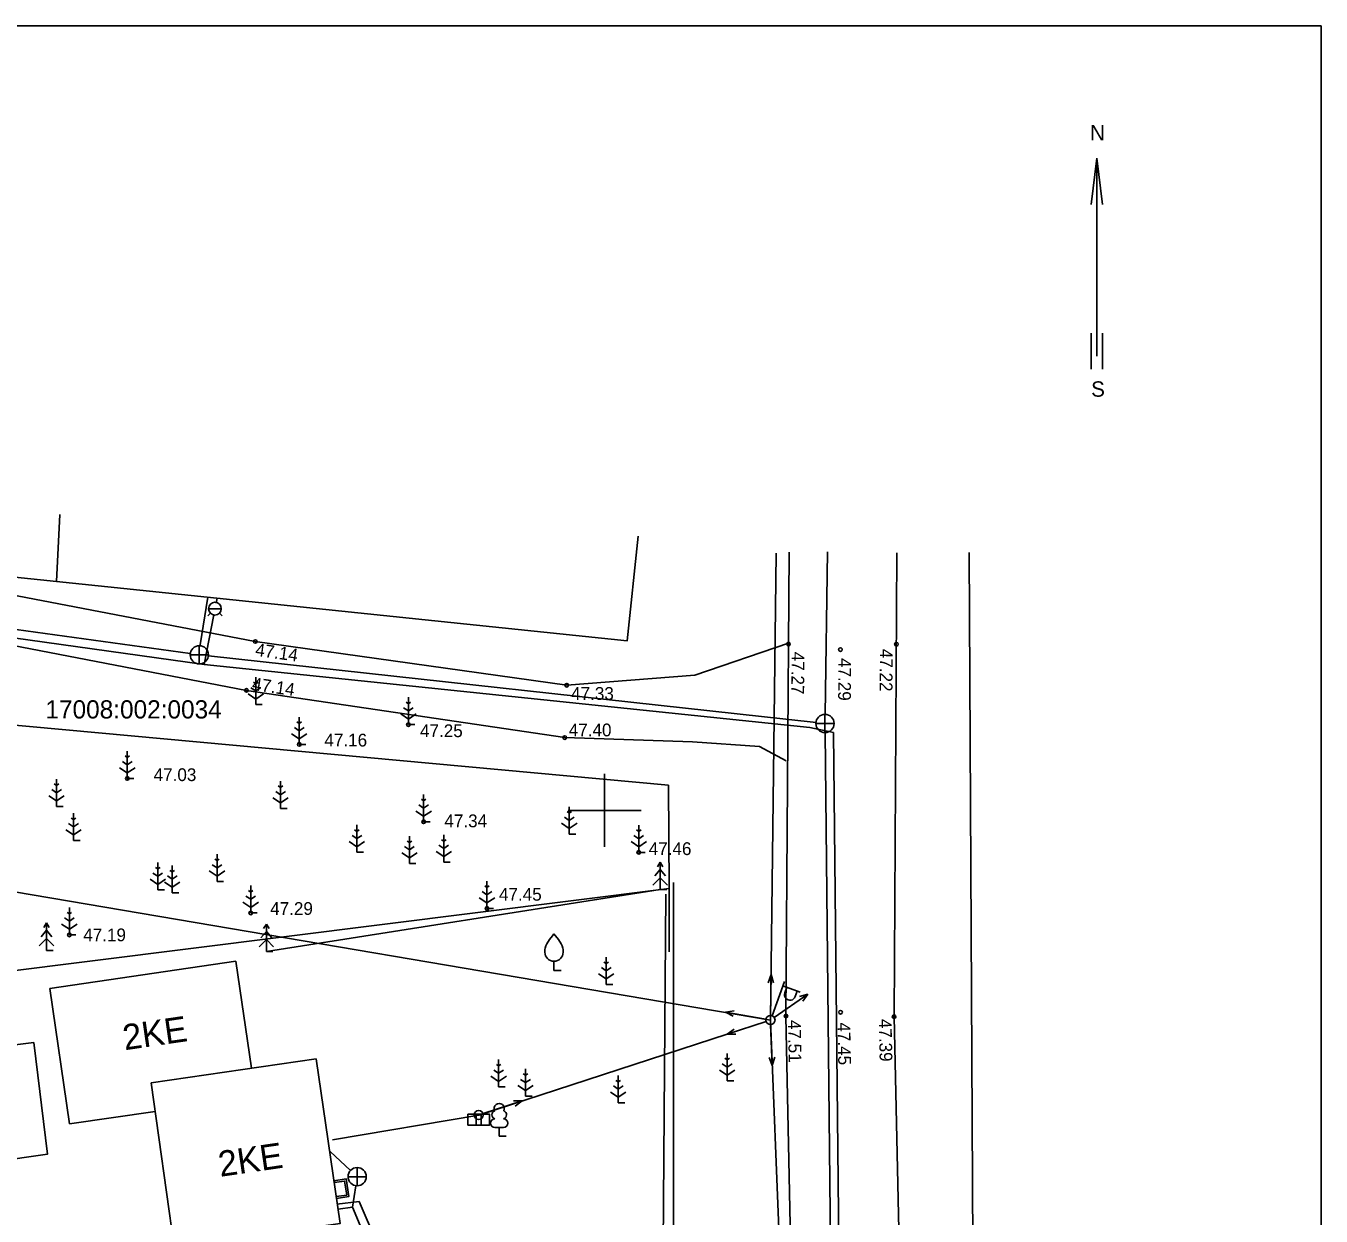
# Model space of a CAD drawing. Extents: x 642251 to 642439, y 6455905 to 6456043.
# Drawn here: x 642368.3 to 642439.3, y 6455977.8 to 6456043 of the extents above; entities that cross this region are included whole.
import ezdxf

# ---------------------------------------------------------------- set-up
doc = ezdxf.new("R2010")
doc.units = 0
for name, color, linetype in [('AED', 7, 'Continuous'), ('HALJASTUS', 7, 'Continuous'), ('HOONE', 7, 'Continuous'), ('KKAEV', 7, 'Continuous'), ('KORGUS', 7, 'Continuous'), ('KTRASS', 7, 'Continuous'), ('MPKAABEL', 7, 'Continuous'), ('MPOHULIIN', 7, 'Continuous'), ('PIIR', 7, 'Continuous'), ('POST', 7, 'Continuous'), ('PUU', 7, 'Continuous'), ('TEE', 7, 'Continuous'), ('VKAEV', 7, 'Continuous'), ('VORK', 7, 'Continuous'), ('VORMISTUS', 7, 'Continuous'), ('VTRASS', 7, 'Continuous')]:
    doc.layers.add(name, color=color, linetype=linetype)

msp = doc.modelspace()

# ---------------------------------------------------------------- linework, layer by layer
at = {"layer": 'AED'}
msp.add_line((642403.781, 6455996.04), (642403.771, 6455963.145), dxfattribs=at)
at = {"layer": 'HALJASTUS'}
for p, q in [((642403.049, 6455995.66), (642381.452, 6455992.267)), ((642403.359, 6455995.415), (642403.199, 6455973.182))]:
    msp.add_line(p, q, dxfattribs=at)
at = {"layer": 'HOONE'}
for p, q in [((642369.58, 6455990.242), (642379.777, 6455991.728)), ((642380.632, 6455985.858), (642379.777, 6455991.728)), ((642370.662, 6455982.811), (642369.58, 6455990.242)), ((642370.662, 6455982.811), (642375.355, 6455983.494))]:
    msp.add_line(p, q, dxfattribs=at)
for points in [[(642360.666, 6455979.884), (642360.139, 6455983.038), (642360.341, 6455983.079), (642360.067, 6455985.974), (642365.646, 6455986.696), (642365.622, 6455986.895), (642368.699, 6455987.269), (642369.443, 6455981.145)], [(642375.137, 6455985.061), (642384.183, 6455986.374), (642385.5, 6455977.338), (642376.389, 6455976.062)]]:
    msp.add_lwpolyline(points, close=True, dxfattribs=at)
for points in [[(642385.157, 6455979.693), (642385.83, 6455979.787), (642385.972, 6455978.817), (642385.298, 6455978.723)], [(642385.284, 6455978.822), (642385.858, 6455978.902), (642385.746, 6455979.674), (642385.171, 6455979.594)]]:
    msp.add_lwpolyline(points, dxfattribs=at)
at = {"layer": 'KKAEV'}
for p, q in [((642377.775, 6456008.038), (642377.775, 6456009.038)), ((642377.275, 6456008.538), (642378.275, 6456008.538)), ((642412.086, 6456004.269), (642412.086, 6456005.269)), ((642411.586, 6456004.769), (642412.586, 6456004.769)), ((642386.431, 6455979.411), (642386.431, 6455980.411)), ((642385.931, 6455979.911), (642386.931, 6455979.911))]:
    msp.add_line(p, q, dxfattribs=at)
for centre in [(642377.775, 6456008.538), (642412.086, 6456004.769), (642386.431, 6455979.911)]:
    msp.add_circle(centre, 0.5, dxfattribs=at)
at = {"layer": 'KORGUS'}
for centre in [(642380.843, 6456009.267), (642410.087, 6456009.124), (642412.938, 6456008.827), (642416.005, 6456009.117), (642380.364, 6456006.586), (642397.924, 6456006.867), (642389.243, 6456004.706), (642397.819, 6456004), (642383.255, 6456003.621), (642373.828, 6456001.756), (642390.08, 6455999.377), (642401.875, 6455997.701), (642393.553, 6455994.627), (642380.596, 6455994.377), (642370.65, 6455993.175), (642412.94, 6455988.931), (642409.95, 6455988.725), (642415.88, 6455988.687)]:
    msp.add_circle(centre, 0.1, dxfattribs=at)
at = {"layer": 'KTRASS'}
for p, q in [((642412.093, 6456005.269), (642412.224, 6456014.188)), ((642377.28, 6456008.607), (642351.909, 6456012.104)), ((642377.832, 6456009.083), (642378.242, 6456011.699)), ((642411.598, 6456004.828), (642378.272, 6456008.484)), ((642412.091, 6456004.269), (642412.539, 6455962.605)), ((642386.066, 6455980.252), (642384.945, 6455981.299)), ((642386.181, 6455978.241), (642386.357, 6455979.416)), ((642386.181, 6455978.241), (642385.385, 6455978.129)), ((642393.714, 6455960.163), (642386.181, 6455978.241))]:
    msp.add_line(p, q, dxfattribs=at)
at = {"layer": 'MPKAABEL'}
msp.add_line((642393.102, 6455983.293), (642385.082, 6455981.928), dxfattribs=at)
at = {"layer": 'MPOHULIIN'}
for p, q in [((642409.098, 6455988.501), (642409.406, 6456014.116)), ((642347.547, 6455998.946), (642409.098, 6455988.501)), ((642409.128, 6455991), (642408.972, 6455990.551)), ((642409.1, 6455988.751), (642409.128, 6455991)), ((642409.128, 6455991), (642409.271, 6455990.547)), ((642409.303, 6455988.643), (642411.152, 6455989.925)), ((642409.303, 6455988.643), (642411.152, 6455989.925)), ((642411.152, 6455989.925), (642410.696, 6455989.791)), ((642411.152, 6455989.925), (642410.696, 6455989.791)), ((642411.152, 6455989.925), (642410.866, 6455989.545)), ((642411.152, 6455989.925), (642410.866, 6455989.545)), ((642406.637, 6455988.942), (642407.108, 6455989.008)), ((642406.637, 6455988.942), (642407.054, 6455988.714)), ((642408.851, 6455988.545), (642406.637, 6455988.942)), ((642408.86, 6455988.423), (642406.72, 6455987.727)), ((642409.098, 6455988.501), (642409.098, 6455988.501)), ((642409.098, 6455988.501), (642409.098, 6455988.501)), ((642409.098, 6455988.501), (642409.098, 6455988.501)), ((642409.098, 6455988.501), (642409.098, 6455988.501)), ((642409.098, 6455988.501), (642409.098, 6455988.501)), ((642409.098, 6455988.501), (642409.098, 6455988.501)), ((642410.565, 6455951.916), (642409.098, 6455988.501)), ((642409.108, 6455988.251), (642409.198, 6455986.003)), ((642406.72, 6455987.727), (642393.102, 6455983.293)), ((642406.72, 6455987.727), (642407.104, 6455988.008)), ((642406.72, 6455987.727), (642407.196, 6455987.723)), ((642409.198, 6455986.003), (642409.031, 6455986.448)), ((642409.198, 6455986.003), (642409.33, 6455986.459)), ((642393.339, 6455983.37), (642395.479, 6455984.067)), ((642395.479, 6455984.067), (642395.003, 6455984.07)), ((642395.479, 6455984.067), (642395.095, 6455983.786)), ((642393.102, 6455983.293), (642393.102, 6455983.293))]:
    msp.add_line(p, q, dxfattribs=at)
at = {"layer": 'PIIR'}
for p, q in [((642369.95, 6456012.56), (642370.122, 6456016.238)), ((642420.26, 6455964.7), (642419.993, 6456014.153)), ((642323.51, 6456008.71), (642403.51, 6456001.39)), ((642403.51, 6456001.39), (642403.54, 6455995.71)), ((642403.54, 6455995.71), (642357.12, 6455989.91)), ((642403.54, 6455995.71), (642403.541, 6455992.238))]:
    msp.add_line(p, q, dxfattribs=at)
for points in [[(642338.258, 6456019.832), (642338.1, 6456015.87), (642369.95, 6456012.56)], [(642369.95, 6456012.56), (642401.24, 6456009.31), (642401.849, 6456015.046)]]:
    msp.add_lwpolyline(points, dxfattribs=at)
at = {"layer": 'POST'}
for p, q in [((642409.183, 6455988.736), (642409.867, 6455990.615)), ((642409.782, 6455990.38), (642410.721, 6455990.038)), ((642409.885, 6455990.001), (642409.995, 6455990.303)), ((642410.461, 6455989.791), (642410.57, 6455990.093)), ((642409.098, 6455988.501), (642409.098, 6455988.501)), ((642392.966, 6455983.341), (642392.966, 6455982.744)), ((642393.237, 6455983.341), (642393.237, 6455982.744))]:
    msp.add_line(p, q, dxfattribs=at)
msp.add_lwpolyline([(642392.504, 6455983.341), (642393.699, 6455983.341), (642393.699, 6455982.744), (642392.504, 6455982.744)], close=True, dxfattribs=at)
for centre in [(642409.098, 6455988.501), (642393.102, 6455983.293)]:
    msp.add_circle(centre, 0.25, dxfattribs=at)
msp.add_arc((642410.173, 6455989.896), 0.306, 160, 340, dxfattribs=at)
at = {"layer": 'PUU'}
for p, q in [((642380.871, 6456007.303), (642380.871, 6456005.803)), ((642380.871, 6456006.553), (642380.605, 6456006.73)), ((642380.871, 6456006.953), (642380.747, 6456007.035)), ((642380.996, 6456007.035), (642380.871, 6456006.953)), ((642381.138, 6456006.73), (642380.871, 6456006.553)), ((642380.447, 6456006.392), (642380.871, 6456006.109)), ((642380.871, 6456006.109), (642381.296, 6456006.392)), ((642389.243, 6456005.856), (642389.119, 6456005.939)), ((642389.243, 6456006.206), (642389.243, 6456004.706)), ((642389.367, 6456005.939), (642389.243, 6456005.856)), ((642381.231, 6456005.803), (642380.871, 6456005.803)), ((642388.819, 6456005.296), (642389.243, 6456005.013)), ((642389.243, 6456005.456), (642388.976, 6456005.634)), ((642389.51, 6456005.634), (642389.243, 6456005.456)), ((642389.243, 6456005.013), (642389.667, 6456005.296)), ((642383.255, 6456004.371), (642382.988, 6456004.549)), ((642383.255, 6456004.771), (642383.13, 6456004.854)), ((642383.255, 6456005.121), (642383.255, 6456003.621)), ((642383.379, 6456004.854), (642383.255, 6456004.771)), ((642383.521, 6456004.549), (642383.255, 6456004.371)), ((642389.603, 6456004.706), (642389.243, 6456004.706)), ((642382.83, 6456004.21), (642383.255, 6456003.927)), ((642383.255, 6456003.927), (642383.679, 6456004.21)), ((642373.828, 6456003.256), (642373.828, 6456001.756)), ((642383.615, 6456003.621), (642383.255, 6456003.621)), ((642373.403, 6456002.345), (642373.828, 6456002.062)), ((642373.828, 6456002.506), (642373.561, 6456002.683)), ((642373.828, 6456002.906), (642373.703, 6456002.989)), ((642373.952, 6456002.989), (642373.828, 6456002.906)), ((642374.094, 6456002.683), (642373.828, 6456002.506)), ((642373.828, 6456002.062), (642374.252, 6456002.345)), ((642369.948, 6456001.719), (642369.948, 6456000.219)), ((642374.188, 6456001.756), (642373.828, 6456001.756)), ((642369.948, 6456000.969), (642369.682, 6456001.147)), ((642369.948, 6456001.369), (642369.824, 6456001.452)), ((642370.073, 6456001.452), (642369.948, 6456001.369)), ((642370.215, 6456001.147), (642369.948, 6456000.969)), ((642382.23, 6456000.861), (642381.964, 6456001.038)), ((642382.23, 6456001.261), (642382.106, 6456001.343)), ((642382.23, 6456001.611), (642382.23, 6456000.111)), ((642382.355, 6456001.343), (642382.23, 6456001.261)), ((642382.497, 6456001.038), (642382.23, 6456000.861)), ((642369.524, 6456000.808), (642369.948, 6456000.525)), ((642369.948, 6456000.525), (642370.373, 6456000.808)), ((642370.308, 6456000.219), (642369.948, 6456000.219)), ((642381.806, 6456000.7), (642382.23, 6456000.417)), ((642382.23, 6456000.417), (642382.654, 6456000.7)), ((642390.08, 6456000.127), (642389.813, 6456000.305)), ((642390.08, 6456000.527), (642389.955, 6456000.61)), ((642390.08, 6456000.877), (642390.08, 6455999.377)), ((642390.204, 6456000.61), (642390.08, 6456000.527)), ((642390.346, 6456000.305), (642390.08, 6456000.127)), ((642398.066, 6456000.207), (642398.066, 6455998.707)), ((642370.877, 6455999.498), (642370.752, 6455999.581)), ((642370.877, 6455999.848), (642370.877, 6455998.348)), ((642371.001, 6455999.581), (642370.877, 6455999.498)), ((642382.59, 6456000.111), (642382.23, 6456000.111)), ((642389.655, 6455999.966), (642390.08, 6455999.683)), ((642390.08, 6455999.683), (642390.504, 6455999.966)), ((642398.066, 6455999.457), (642397.799, 6455999.634)), ((642398.066, 6455999.857), (642397.941, 6455999.94)), ((642398.19, 6455999.94), (642398.066, 6455999.857)), ((642398.332, 6455999.634), (642398.066, 6455999.457)), ((642370.452, 6455998.937), (642370.877, 6455998.654)), ((642370.877, 6455999.098), (642370.61, 6455999.276)), ((642371.143, 6455999.276), (642370.877, 6455999.098)), ((642370.877, 6455998.654), (642371.301, 6455998.937)), ((642386.419, 6455998.853), (642386.295, 6455998.936)), ((642386.419, 6455999.203), (642386.419, 6455997.703)), ((642386.544, 6455998.936), (642386.419, 6455998.853)), ((642390.44, 6455999.377), (642390.08, 6455999.377)), ((642397.642, 6455999.296), (642398.066, 6455999.013)), ((642398.066, 6455999.013), (642398.49, 6455999.296)), ((642401.875, 6455998.851), (642401.751, 6455998.934)), ((642401.875, 6455999.201), (642401.875, 6455997.701)), ((642402, 6455998.934), (642401.875, 6455998.851)), ((642371.237, 6455998.348), (642370.877, 6455998.348)), ((642385.995, 6455998.292), (642386.419, 6455998.009)), ((642386.419, 6455998.453), (642386.153, 6455998.631)), ((642386.686, 6455998.631), (642386.419, 6455998.453)), ((642386.419, 6455998.009), (642386.844, 6455998.292)), ((642389.298, 6455998.239), (642389.174, 6455998.322)), ((642389.298, 6455998.589), (642389.298, 6455997.089)), ((642389.422, 6455998.322), (642389.298, 6455998.239)), ((642391.182, 6455997.911), (642390.915, 6455998.089)), ((642391.182, 6455998.311), (642391.057, 6455998.394)), ((642391.182, 6455998.661), (642391.182, 6455997.161)), ((642391.306, 6455998.394), (642391.182, 6455998.311)), ((642391.448, 6455998.089), (642391.182, 6455997.911)), ((642398.426, 6455998.707), (642398.066, 6455998.707)), ((642401.451, 6455998.291), (642401.875, 6455998.008)), ((642401.875, 6455998.451), (642401.609, 6455998.629)), ((642402.142, 6455998.629), (642401.875, 6455998.451)), ((642401.875, 6455998.008), (642402.299, 6455998.291)), ((642378.747, 6455997.596), (642378.747, 6455996.096)), ((642386.779, 6455997.703), (642386.419, 6455997.703)), ((642388.874, 6455997.678), (642389.298, 6455997.396)), ((642389.298, 6455997.839), (642389.031, 6455998.017)), ((642389.565, 6455998.017), (642389.298, 6455997.839)), ((642389.298, 6455997.396), (642389.722, 6455997.678)), ((642390.757, 6455997.751), (642391.182, 6455997.468)), ((642391.182, 6455997.468), (642391.606, 6455997.751)), ((642402.235, 6455997.701), (642401.875, 6455997.701)), ((642375.5, 6455996.79), (642375.375, 6455996.873)), ((642375.5, 6455997.14), (642375.5, 6455995.64)), ((642375.624, 6455996.873), (642375.5, 6455996.79)), ((642376.293, 6455996.632), (642376.169, 6455996.714)), ((642376.293, 6455996.982), (642376.293, 6455995.482)), ((642376.417, 6455996.714), (642376.293, 6455996.632)), ((642378.323, 6455996.685), (642378.747, 6455996.402)), ((642378.747, 6455996.846), (642378.48, 6455997.023)), ((642378.747, 6455997.246), (642378.622, 6455997.329)), ((642378.871, 6455997.329), (642378.747, 6455997.246)), ((642379.013, 6455997.023), (642378.747, 6455996.846)), ((642378.747, 6455996.402), (642379.171, 6455996.685)), ((642389.658, 6455997.089), (642389.298, 6455997.089)), ((642391.542, 6455997.161), (642391.182, 6455997.161)), ((642403.049, 6455996.76), (642402.749, 6455996.41)), ((642403.049, 6455997.16), (642402.899, 6455996.91)), ((642403.199, 6455996.91), (642403.049, 6455997.16)), ((642403.049, 6455997.16), (642403.049, 6455995.66)), ((642403.349, 6455996.41), (642403.049, 6455996.76)), ((642375.075, 6455996.229), (642375.5, 6455995.946)), ((642375.5, 6455996.39), (642375.233, 6455996.568)), ((642375.766, 6455996.568), (642375.5, 6455996.39)), ((642375.5, 6455995.946), (642375.924, 6455996.229)), ((642375.869, 6455996.071), (642376.293, 6455995.788)), ((642376.293, 6455996.232), (642376.026, 6455996.409)), ((642376.56, 6455996.409), (642376.293, 6455996.232)), ((642376.293, 6455995.788), (642376.717, 6455996.071)), ((642379.107, 6455996.096), (642378.747, 6455996.096)), ((642393.553, 6455996.127), (642393.553, 6455994.627)), ((642403.049, 6455996.31), (642402.649, 6455995.91)), ((642403.449, 6455995.91), (642403.049, 6455996.31)), ((642375.86, 6455995.64), (642375.5, 6455995.64)), ((642376.653, 6455995.482), (642376.293, 6455995.482)), ((642380.596, 6455995.127), (642380.329, 6455995.305)), ((642380.596, 6455995.527), (642380.471, 6455995.61)), ((642380.596, 6455995.877), (642380.596, 6455994.377)), ((642380.72, 6455995.61), (642380.596, 6455995.527)), ((642380.862, 6455995.305), (642380.596, 6455995.127)), ((642393.553, 6455995.377), (642393.286, 6455995.554)), ((642393.553, 6455995.777), (642393.428, 6455995.86)), ((642393.677, 6455995.86), (642393.553, 6455995.777)), ((642393.819, 6455995.554), (642393.553, 6455995.377)), ((642403.409, 6455995.66), (642403.049, 6455995.66)), ((642370.65, 6455994.675), (642370.65, 6455993.175)), ((642380.171, 6455994.967), (642380.596, 6455994.684)), ((642380.596, 6455994.684), (642381.02, 6455994.967)), ((642393.128, 6455995.216), (642393.553, 6455994.933)), ((642393.553, 6455994.933), (642393.977, 6455995.216)), ((642393.913, 6455994.627), (642393.553, 6455994.627)), ((642369.397, 6455993.827), (642369.247, 6455993.577)), ((642369.547, 6455993.577), (642369.397, 6455993.827)), ((642369.397, 6455993.827), (642369.397, 6455992.327)), ((642370.65, 6455993.925), (642370.383, 6455994.103)), ((642370.65, 6455994.325), (642370.525, 6455994.408)), ((642370.774, 6455994.408), (642370.65, 6455994.325)), ((642370.916, 6455994.103), (642370.65, 6455993.925)), ((642380.956, 6455994.377), (642380.596, 6455994.377)), ((642369.397, 6455993.427), (642369.097, 6455993.077)), ((642369.697, 6455993.077), (642369.397, 6455993.427)), ((642370.225, 6455993.765), (642370.65, 6455993.482)), ((642370.65, 6455993.482), (642371.074, 6455993.765)), ((642371.01, 6455993.175), (642370.65, 6455993.175)), ((642381.452, 6455993.367), (642381.152, 6455993.017)), ((642381.452, 6455993.767), (642381.302, 6455993.517)), ((642381.602, 6455993.517), (642381.452, 6455993.767)), ((642381.452, 6455993.767), (642381.452, 6455992.267)), ((642381.752, 6455993.017), (642381.452, 6455993.367)), ((642369.397, 6455992.977), (642368.997, 6455992.577)), ((642369.797, 6455992.577), (642369.397, 6455992.977)), ((642381.452, 6455992.917), (642381.052, 6455992.517)), ((642381.852, 6455992.517), (642381.452, 6455992.917)), ((642369.757, 6455992.327), (642369.397, 6455992.327)), ((642381.812, 6455992.267), (642381.452, 6455992.267)), ((642397.227, 6455991.226), (642397.227, 6455991.726)), ((642400.093, 6455991.604), (642399.969, 6455991.687)), ((642400.093, 6455991.954), (642400.093, 6455990.454)), ((642400.217, 6455991.687), (642400.093, 6455991.604)), ((642397.627, 6455991.226), (642397.227, 6455991.226)), ((642399.669, 6455991.043), (642400.093, 6455990.76)), ((642400.093, 6455991.204), (642399.826, 6455991.382)), ((642400.36, 6455991.382), (642400.093, 6455991.204)), ((642400.093, 6455990.76), (642400.517, 6455991.043)), ((642400.453, 6455990.454), (642400.093, 6455990.454)), ((642394.193, 6455985.984), (642394.068, 6455986.067)), ((642394.193, 6455986.334), (642394.193, 6455984.834)), ((642394.317, 6455986.067), (642394.193, 6455985.984)), ((642406.725, 6455985.923), (642406.458, 6455986.101)), ((642406.725, 6455986.323), (642406.6, 6455986.406)), ((642406.725, 6455986.673), (642406.725, 6455985.173)), ((642406.849, 6455986.406), (642406.725, 6455986.323)), ((642406.991, 6455986.101), (642406.725, 6455985.923)), ((642393.768, 6455985.423), (642394.193, 6455985.14)), ((642394.193, 6455985.584), (642393.926, 6455985.762)), ((642394.459, 6455985.762), (642394.193, 6455985.584)), ((642394.193, 6455985.14), (642394.617, 6455985.423)), ((642395.663, 6455985.474), (642395.539, 6455985.557)), ((642395.663, 6455985.824), (642395.663, 6455984.324)), ((642395.787, 6455985.557), (642395.663, 6455985.474)), ((642400.751, 6455985.461), (642400.751, 6455983.961)), ((642406.301, 6455985.762), (642406.725, 6455985.479)), ((642406.725, 6455985.479), (642407.149, 6455985.762)), ((642394.553, 6455984.834), (642394.193, 6455984.834)), ((642395.239, 6455984.914), (642395.663, 6455984.631)), ((642395.663, 6455985.074), (642395.396, 6455985.252)), ((642395.93, 6455985.252), (642395.663, 6455985.074)), ((642395.663, 6455984.631), (642396.087, 6455984.914)), ((642400.751, 6455984.711), (642400.484, 6455984.889)), ((642400.751, 6455985.111), (642400.627, 6455985.194)), ((642400.875, 6455985.194), (642400.751, 6455985.111)), ((642401.018, 6455984.889), (642400.751, 6455984.711)), ((642407.085, 6455985.173), (642406.725, 6455985.173)), ((642396.023, 6455984.324), (642395.663, 6455984.324)), ((642400.327, 6455984.55), (642400.751, 6455984.267)), ((642400.751, 6455984.267), (642401.175, 6455984.55)), ((642401.111, 6455983.961), (642400.751, 6455983.961)), ((642394.462, 6455982.609), (642393.982, 6455982.609)), ((642394.222, 6455982.134), (642394.222, 6455982.609)), ((642394.602, 6455982.134), (642394.222, 6455982.134))]:
    msp.add_line(p, q, dxfattribs=at)
for points in [[(642396.727, 6455992.226), (642396.727, 6455992.376), (642396.737, 6455992.441), (642396.772, 6455992.571), (642396.832, 6455992.691), (642396.977, 6455992.926), (642397.137, 6455993.131), (642397.227, 6455993.226)], [(642397.727, 6455992.226), (642397.727, 6455992.376), (642397.717, 6455992.441), (642397.682, 6455992.571), (642397.622, 6455992.691), (642397.477, 6455992.926), (642397.317, 6455993.131), (642397.227, 6455993.226)]]:
    msp.add_lwpolyline(points, dxfattribs=at)
for centre, radius, start, end in [((642397.227, 6455992.226), 0.5, 180, 0), ((642394.222, 6455983.654), 0.277, 332.5799, 207.4201), ((642394.052, 6455983.306), 0.233, 109.02174, 253.14154), ((642394.392, 6455983.306), 0.233, 286.85082, 70.98591), ((642393.984, 6455982.846), 0.238, 90.0016, 269.3953), ((642394.459, 6455982.846), 0.238, 270.6047, 89.9984)]:
    msp.add_arc(centre, radius, start, end, dxfattribs=at)
at = {"layer": 'TEE'}
for points in [[(642410.085, 6456009.178), (642404.944, 6456007.42), (642397.924, 6456006.867), (642380.843, 6456009.267), (642365.092, 6456012.276), (642349.525, 6456013.766), (642339.429, 6456015.03), (642335.378, 6456015.99), (642331.551, 6456019.856)], [(642409.953, 6456002.715), (642408.492, 6456003.5), (642404.822, 6456003.755), (642397.819, 6456004), (642380.364, 6456006.586), (642364.904, 6456009.559), (642349.21, 6456011.037), (642338.206, 6456012.321), (642333.931, 6456013.121), (642328.104, 6456019.188)], [(642411.415, 6455949.471), (642410.34, 6455969.379), (642409.95, 6455988.725), (642410.121, 6456014.168)], [(642416.036, 6456014.132), (642415.88, 6455988.687), (642416.303, 6455969.501), (642417.435, 6455949.845)]]:
    msp.add_lwpolyline(points, dxfattribs=at)
at = {"layer": 'VKAEV'}
for p, q in [((642378.284, 6456011.067), (642378.984, 6456011.067)), ((642378.386, 6456010.82), (642378.246, 6456010.68)), ((642378.881, 6456010.82), (642379.021, 6456010.68))]:
    msp.add_line(p, q, dxfattribs=at)
msp.add_circle((642378.634, 6456011.067), 0.35, dxfattribs=at)
at = {"layer": 'VORK'}
for p, q in [((642400, 6456002), (642400, 6455998)), ((642398, 6456000), (642402, 6456000))]:
    msp.add_line(p, q, dxfattribs=at)
at = {"layer": 'VORMISTUS'}
for p, q in [((642345.195, 6456043.032), (642439.295, 6456043.032)), ((642439.295, 6456043.032), (642439.295, 6455904.532)), ((642426.685, 6456033.232), (642427.005, 6456035.772)), ((642427.005, 6456024.912), (642427.005, 6456035.772)), ((642427.305, 6456033.232), (642427.005, 6456035.772)), ((642426.685, 6456024.212), (642426.685, 6456026.172)), ((642427.305, 6456024.212), (642427.305, 6456026.172))]:
    msp.add_line(p, q, dxfattribs=at)
at = {"layer": 'VTRASS'}
for p, q in [((642378.035, 6456008), (642351.849, 6456011.674)), ((642378.694, 6456011.378), (642378.747, 6456011.646)), ((642378.035, 6456008), (642378.567, 6456010.724)), ((642411.265, 6456004.554), (642378.035, 6456008)), ((642412.55, 6456004.277), (642411.265, 6456004.554)), ((642412.993, 6455961.843), (642412.55, 6456004.277)), ((642386.539, 6455978.558), (642385.312, 6455978.398))]:
    msp.add_line(p, q, dxfattribs=at)
msp.add_lwpolyline([(642393.762, 6455961.751), (642393.762, 6455961.751), (642386.539, 6455978.558)], dxfattribs=at)

# ---------------------------------------------------------------- texts
at = {"layer": 'HOONE'}
for p in [(642373.686, 6455986.844), (642378.927, 6455979.902)]:
    msp.add_text('2KE', height=1.4, rotation=8.28996, dxfattribs=at).set_placement(p)
at = {"layer": 'KORGUS'}
for s, rotation, p in [('47.14', 352.0002, (642380.816, 6456008.487)), ('47.22', 269.65, (642415.102, 6456008.867)), ('47.27', 269.61379, (642410.26, 6456008.708)), ('47.29', 269.61379, (642412.823, 6456008.363)), ('47.14', 351.57165, (642380.639, 6456006.613)), ('47.51', 271.15666, (642410.057, 6455988.505)), ('47.45', 271.15666, (642412.772, 6455988.368)), ('47.39', 271.26062, (642415.037, 6455988.56))]:
    msp.add_text(s, height=0.7, rotation=rotation, dxfattribs=at).set_placement(p)
for s, p in [('47.33', (642398.166, 6456006.067)), ('47.25', (642389.881, 6456004.022)), ('47.40', (642398.038, 6456004.065)), ('47.16', (642384.636, 6456003.509)), ('47.03', (642375.272, 6456001.611)), ('47.34', (642391.216, 6455999.08)), ('47.46', (642402.423, 6455997.554)), ('47.45', (642394.211, 6455995.051)), ('47.29', (642381.662, 6455994.271)), ('47.19', (642371.412, 6455992.825))]:
    msp.add_text(s, height=0.7, dxfattribs=at).set_placement(p)
at = {"layer": 'PIIR'}
msp.add_text('17008:002:0034', height=1, dxfattribs=at).set_placement((642369.338, 6456005.044))
at = {"layer": 'VORMISTUS'}
for s, p in [('N', (642426.625, 6456036.752)), ('S', (642426.685, 6456022.692))]:
    msp.add_text(s, height=0.844, dxfattribs=at).set_placement(p)

doc.saveas('drawing.dxf')
